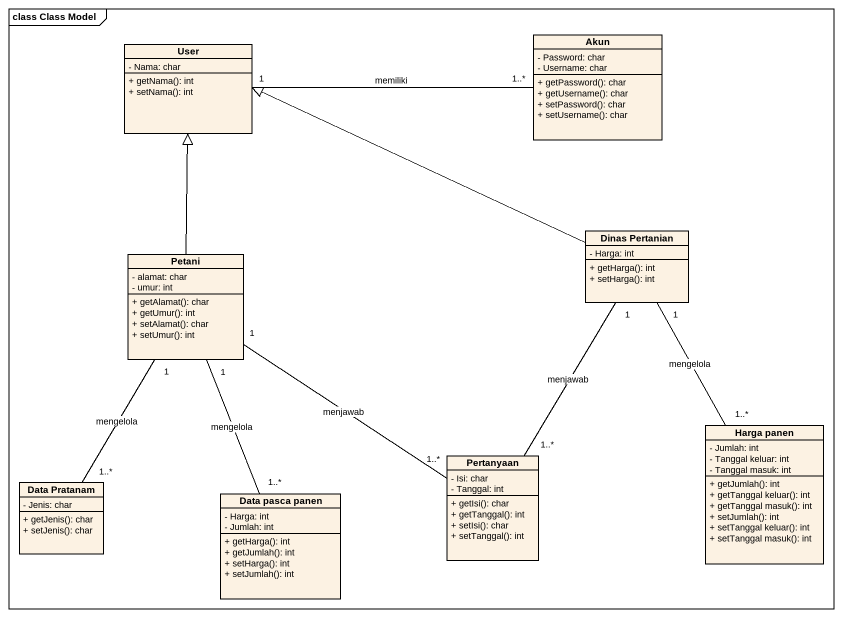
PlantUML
@startuml
mainframe class Class Model
hide circle
hide empty members
skinparam classAttributeIconSize 0
class User {
  - Nama: char
  + getNama(): int
  + setNama(): int
}
class Akun {
  - Password: char
  - Username: char
  + getPassword(): char
  + getUsername(): char
  + setPassword(): char
  + setUsername(): char
}
class Petani {
  - alamat: char
  - umur: int
  + getAlamat(): char
  + getUmur(): int
  + setAlamat(): char
  + setUmur(): int
}
class "Dinas Pertanian" as Dinas_Pertanian {
  - Harga: int
  + getHarga(): int
  + setHarga(): int
}
class "Harga panen" as Harga_panen {
  - Jumlah: int
  - Tanggal keluar: int
  - Tanggal masuk: int
  + getJumlah(): int
  + getTanggal keluar(): int
  + getTanggal masuk(): int
  + setJumlah(): int
  + setTanggal keluar(): int
  + setTanggal masuk(): int
}
class "Data Pratanam" as Data_Pratanam {
  - Jenis: char
  + getJenis(): char
  + setJenis(): char
}
class Pertanyaan {
  - Isi: char
  - Tanggal: int
  + getIsi(): char
  + getTanggal(): int
  + setIsi(): char
  + setTanggal(): int
}
class "Data pasca panen" as Data_pasca_panen {
  - Harga: int
  - Jumlah: int
  + getHarga(): int
  + getJumlah(): int
  + setHarga(): int
  + setJumlah(): int
}
User "1" -right- "1..*" Akun : memiliki
Petani -up-|> User
Dinas_Pertanian -left-|> User
Harga_panen "1..*" -up- "1" Dinas_Pertanian : mengelola
Data_Pratanam "1..*" -up- "1" Petani : mengelola
Pertanyaan "1..*" -up- "1" Petani : menjawab
Pertanyaan "1..*" -up- "1" Dinas_Pertanian : menjawab
Data_pasca_panen "1..*" -up- "1" Petani : mengelola
@enduml
